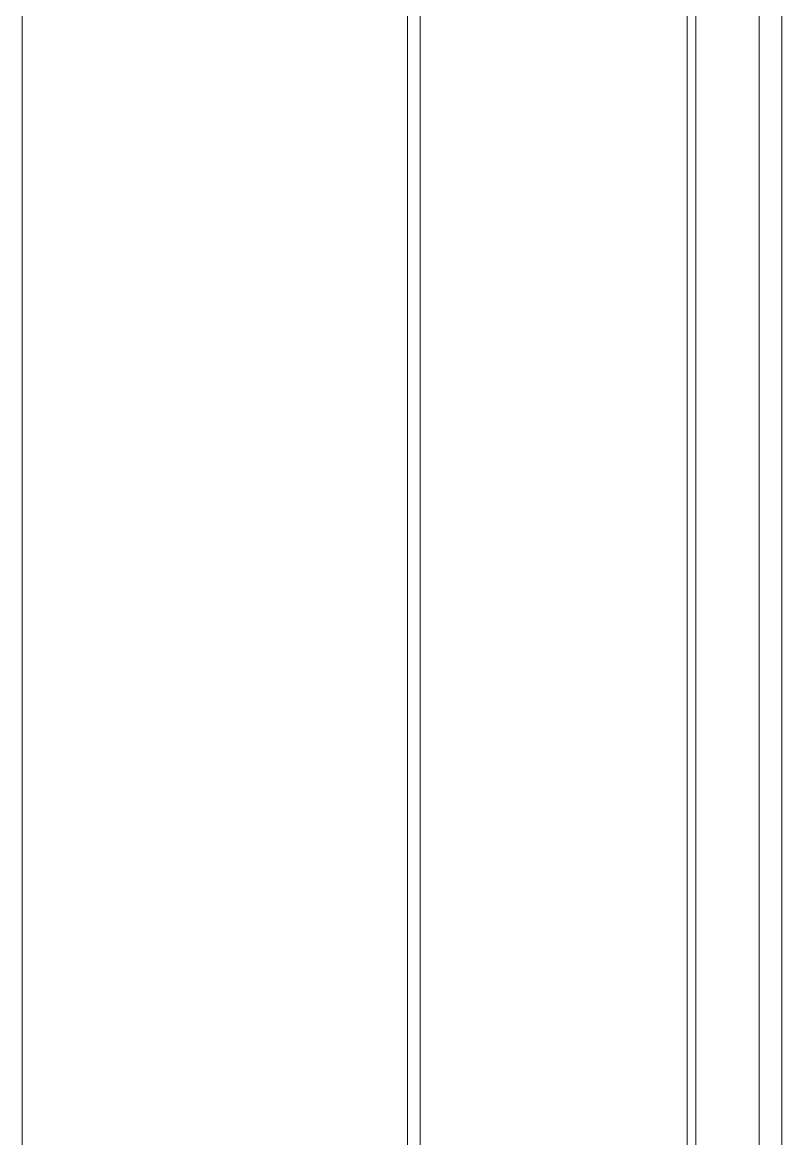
# Model space of a CAD drawing. Extents: x -382 to 1420, y -377 to 265.
# Drawn here: x -359.71 to -357.97, y -16.95 to -14.392 of the extents above; entities that cross this region are included whole.
import ezdxf

# ---------------------------------------------------------------- set-up
doc = ezdxf.new("R2010")
doc.units = 0
doc.header["$MEASUREMENT"] = 0
doc.layers.add('PDF_レイヤー 1', color=7, linetype='CONTINUOUS')

msp = doc.modelspace()

# ---------------------------------------------------------------- linework, layer by layer
at = {"layer": 'PDF_レイヤー 1', "lineweight": 0}
for points in [[(-358.02171, 7.05571), (-358.1667, 7.06835), (-358.1667, -25.76026)], [(-358.18636, -25.74844), (-358.18636, 7.05656)], [(-358.18636, -25.74055), (-358.18636, 7.04876)], [(-357.96984, 7.00387), (-358.02164, 7.05567), (-358.02164, -25.74753)], [(-358.02164, -25.74746), (-357.96984, -25.69579), (-357.96984, 7.00394)], [(-359.70952, -21.45991), (-359.70952, 5.1687), (-358.82682, 6.84425)], [(-358.82676, 6.84428), (-358.82676, -25.61062), (-358.1864, -25.61062)]]:
    msp.add_lwpolyline(points, dxfattribs=at)
msp.add_lwpolyline([(-358.79795, 6.84425), (-358.79795, -25.61062, -0.0561077), (-358.80418, -25.66745), (-358.8046, -25.66925), (-358.80627, -25.6755), (-358.80779, -25.68148), (-358.8096, -25.68703), (-358.8114, -25.69231), (-358.81335, -25.69731), (-358.81543, -25.70203), (-358.81751, -25.70647), (-358.8196, -25.71078), (-358.82182, -25.71467), (-358.82418, -25.71842), (-358.82654, -25.72203), (-358.82904, -25.72522), (-358.83154, -25.72828), (-358.83418, -25.73119), (-358.83682, -25.73397), (-358.8396, -25.73647, -0.1777857), (-358.86819, -25.74843, -0.3653446), (-358.90041, -25.70897)], format="xyb", dxfattribs=at)

doc.saveas('drawing.dxf')
